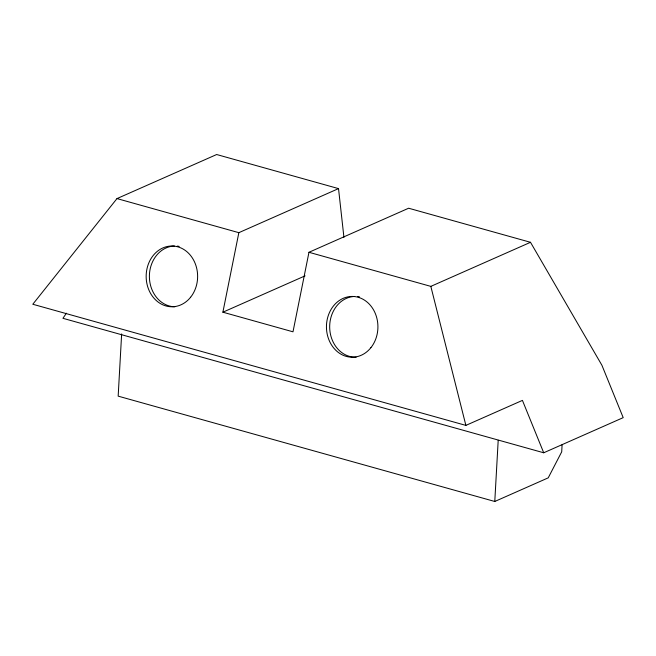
<?xml version="1.0" encoding="UTF-8"?>
<svg xmlns="http://www.w3.org/2000/svg" width="656" height="656" viewBox="0 0 656 656"><rect width="100%" height="100%" fill="white"/><g stroke="black" fill="none" stroke-linecap="round" stroke-linejoin="round"><path stroke-width="0.98" d="M121.647 333.92L118.17 396.142L494.78 501.479L548.227 477.847L561.708 451.82L562.102 444.711M494.78 501.479L498.199 440.283M66.387 313.207L62.943 318.308L543.717 452.779L623.2 417.642L601.905 365.244L530.499 242.302L408.639 208.223L308.968 252.289L292.994 331.813L222.884 312.199L238.85 232.675L338.521 188.608L343.933 237.365M338.521 188.608L216.66 154.521L116.989 198.588L32.8 304.253L465.883 425.391L522.43 400.39L543.717 452.779M222.884 312.199L305.081 275.856M308.968 252.289L430.828 286.377L530.499 242.302M116.989 198.588L238.85 232.675M430.828 286.377L465.883 425.391M177.251 246.115A30.381 25.732 -90 0 1 179.178 246.394M174.914 306.77A30.381 25.732 -90 0 1 149.388 276.717A30.381 25.732 -90 0 1 174.373 246.025M357.545 296.545A30.381 25.732 -90 0 1 359.463 296.824M356.159 357.192A30.381 25.732 -90 0 1 329.689 327.705A30.381 25.732 -90 0 1 354.666 296.455M370.902 347.672A30.381 25.732 -90 0 0 358.119 297.258A30.381 25.732 -90 0 0 327.524 335.536A30.381 25.732 -90 0 0 370.902 347.672M190.609 297.242A30.381 25.732 -90 0 0 177.825 246.828A30.381 25.732 -90 0 0 147.239 285.106A30.381 25.732 -90 0 0 190.609 297.242"/></g></svg>
